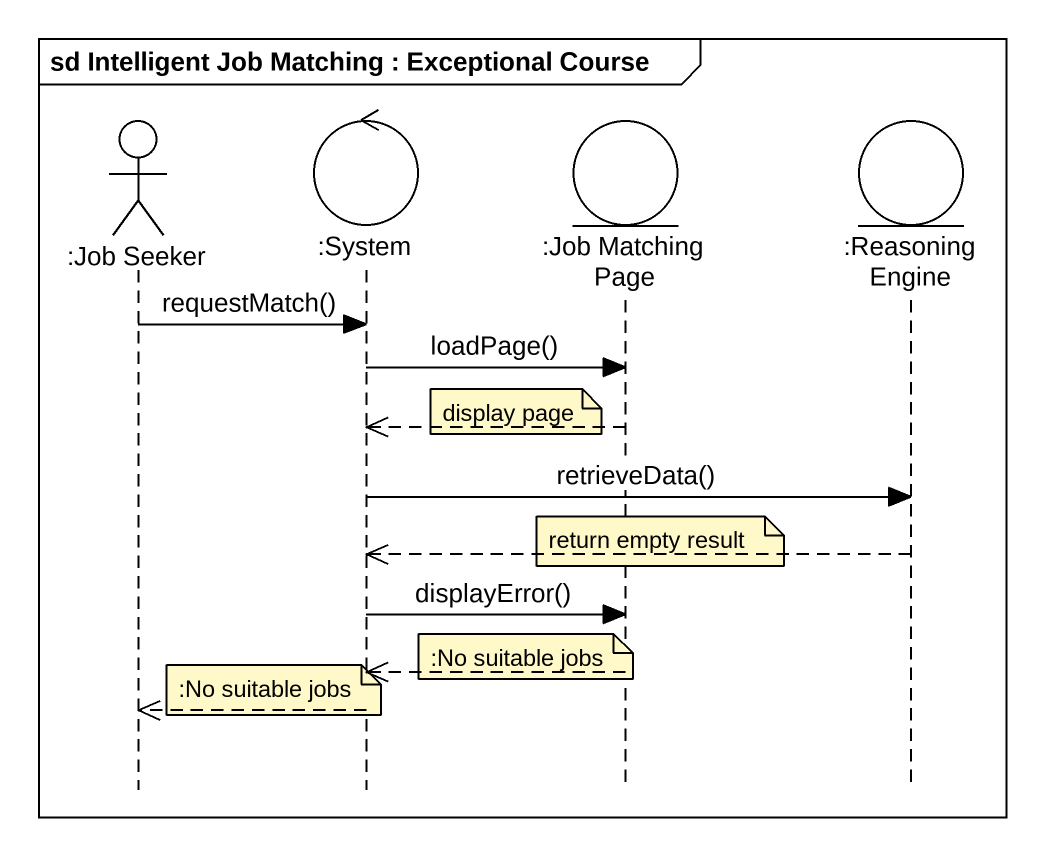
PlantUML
@startuml
mainframe sd Intelligent Job Matching : Exceptional Course
hide footbox
actor ":Job Seeker" as Job_Seeker
control ":System" as System
entity ":Job Matching Page" as Job_Matching_Page
entity ":Reasoning Engine" as Reasoning_Engine

Job_Seeker -> System : requestMatch()
System -> Job_Matching_Page : loadPage()
note left of Job_Matching_Page : display page
Job_Matching_Page -->> System
System -> Reasoning_Engine : retrieveData()
note over Job_Matching_Page : return empty result
Reasoning_Engine -->> System
System -> Job_Matching_Page : displayError()
note over Job_Matching_Page : :No suitable jobs
Job_Matching_Page -->> System
note over System : :No suitable jobs
System -->> Job_Seeker
@enduml
